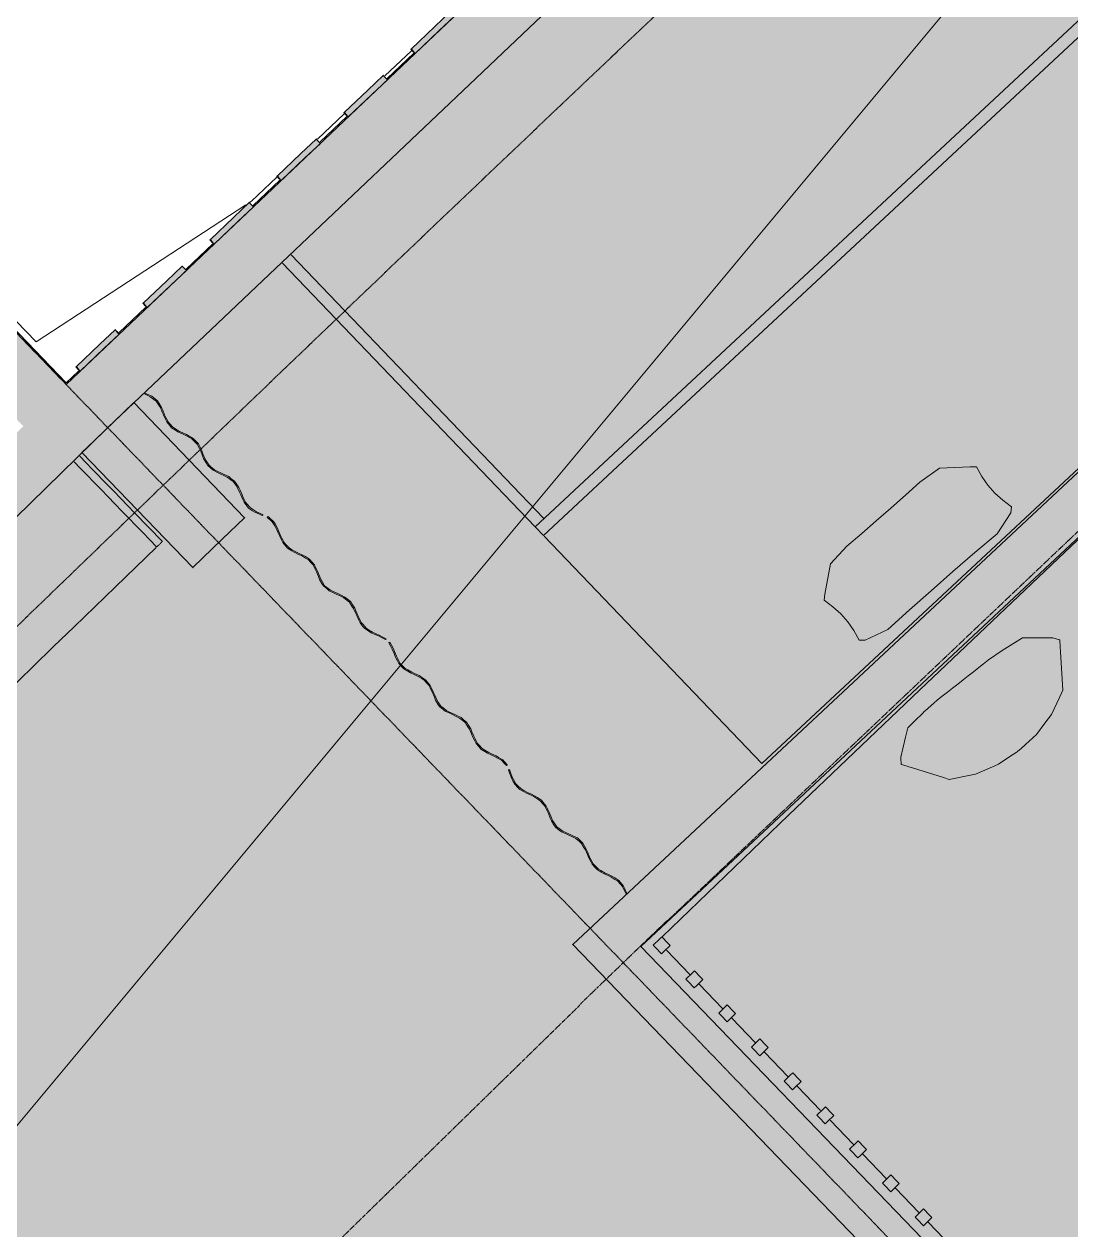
# Model space of a CAD drawing. Header units: millimetres. Extents: x -100577 to 287200, y -212120 to 238461.
# Drawn here: x 67339 to 69959, y 49172 to 52191 of the extents above; entities that cross this region are included whole.
import ezdxf

# ---------------------------------------------------------------- set-up
doc = ezdxf.new("R2010")
doc.units = ezdxf.units.MM
doc.linetypes.add('DASHDOT', pattern=[3.556, 2.54, -0.508, 0, -0.508])
doc.linetypes.add('PHANTOM', pattern=[6.35, 3.175, -0.635, 0.635, -0.635, 0.635, -0.635])
for name, color, linetype, lineweight in [('01_切断（構造・壁）', 7, 'Continuous', 35), ('02_切断（家具）', 8, 'Continuous', 18), ('06_部屋の色', 8, 'Continuous', 0), ('10_見えがかり', 7, 'Continuous', 13), ('11_見えがかり（家具）', 8, 'Continuous', 9), ('20_上部（屋根の外形・梁）', 8, 'PHANTOM', 9), ('40_通り芯', 1, 'DASHDOT', 9), ('50_寸法', 3, 'Continuous', 9)]:
    doc.layers.add(name, color=color, linetype=linetype, lineweight=lineweight)

msp = doc.modelspace()

# ---------------------------------------------------------------- hatches: boundary and pattern name
at = {"layer": '01_切断（構造・壁）'}
for points in [[(63553.2, 55271.1), (63681.7, 55172.7), (63686.4, 55169.1), (63712.7, 55144.4), (63844.8, 55020.4), (63913.4, 54955.9), (64368.6, 54483.3), (64945.6, 53884.2), (64974.5, 53854.1), (65033.2, 53793.2), (65403, 53409.2), (66765, 51994.9), (66833.8, 51923.5), (67049.1, 51699.9), (67258.3, 51482.7), (67259, 51481.9), (67259.4, 51481.5), (67308, 51431.1), (67308, 51431.1), (67308, 51431.1), (67313.1, 51425.8), (67373.9, 51362.7), (67437.6, 51296.5), (67437.6, 51296.5), (67444.8, 51289.1), (68301.2, 52101.8), (68855.9, 52628.2), (69055.2, 52817.4), (69542.1, 53279.4), (69624.5, 53357.6), (69691.5, 53419.4), (69707.9, 53434.5), (70717.6, 54365), (70960, 54588.4), (70962.5, 54590.7), (70965.9, 54593.9), (71564.8, 55145.8), (71834.2, 55394.1), (71874.1, 55350.7), (71935.9, 55283.8), (71548.5, 54926.8), (71067.9, 54483.9), (71061.9, 54478.3), (71061.9, 54478.3), (71061.9, 54478.3), (69809.7, 53324.4), (69793.5, 53309.4), (69726.9, 53248.1), (69690.8, 53213.8), (69645.1, 53170.4), (68959, 52519.3), (68602.8, 52181.3), (68404.6, 51993.2), (67548.8, 51181), (66968.7, 50614.1), (66704.9, 50356.3), (66553.8, 50208.7), (65401.1, 49082.2), (65286.2, 48966.6), (65213.2, 48893.2), (65162.6, 48842.3), (65119.3, 48798.7), (65111.9, 48806.1), (65048.4, 48869.2), (65013, 48904.4), (65107.1, 48999.2), (65206, 49098.7), (65295.4, 49188.7), (66534.5, 50399.5), (66600.2, 50463.7), (67337.5, 51184.2), (67205.2, 51321.6), (67057.4, 51475.1), (66956.7, 51579.6), (66896.3, 51521), (66884.3, 51509.3), (66848.1, 51474.1), (66773.7, 51551.2), (66743.9, 51582), (66775, 51612.2), (66829.7, 51665.4), (66834.3, 51669.9), (66852.6, 51687.7), (66618.8, 51930.5), (66618.4, 51930.9), (65093.8, 53514), (65092.1, 53515.8), (64368.4, 54267.2), (64261.4, 54378.4), (63970.1, 54680.8), (63808, 54849.1), (63674, 54974.9), (63607.9, 55037), (63589.2, 55054.6), (63420.8, 55183.5), (63353.9, 55234.8), (63175.7, 55344.8), (63101.7, 55390.4), (62915.5, 55481), (62886.7, 55495), (62835.2, 55520), (62642.6, 55590.7), (62595.6, 55608), (62557, 55622.2), (62359.9, 55672.8), (62269.9, 55695.9), (62127.5, 55717.5), (62070, 55726.3), (62047.5, 55729.7), (61976.9, 55740.4), (61773.1, 55750.7), (61762.6, 55751.3), (61719.9, 55753.4), (61702.2, 55754.3), (61677.1, 55755.6), (61584.3, 55755.6), (61545.1, 55755.6), (61519.7, 55755.6), (61505, 55755.6), (60671.2, 55755.7), (60650.6, 55755.7), (59535.7, 55755.9), (59459.2, 55755.9), (59287.5, 55755.9), (59145.4, 55755.9), (58471.8, 55756), (58471.8, 55756), (58471.8, 55756), (58471.9, 55906), (60076.4, 55905.8), (60652, 55905.7), (61325.1, 55905.6), (61506.3, 55905.6), (61508.7, 55905.6), (61547, 55905.6), (61639.3, 55905.6), (61680.9, 55905.6), (61681.9, 55905.5), (61681.9, 55905.5), (61820.8, 55898.5), (61824.5, 55898.3), (61940.2, 55892.5), (61992, 55889.9), (62134.1, 55868.3), (62198.1, 55858.5), (62299.9, 55843.1), (62434.2, 55808.6), (62439.1, 55807.3), (62450.9, 55804.3), (62601.6, 55765.6), (62684.5, 55735.1), (62736.5, 55716), (62890.1, 55659.6), (62893.9, 55658.2), (62893.9, 55658.2), (62893.9, 55658.2), (62901.6, 55654.5), (63023.2, 55595.4), (63130.8, 55543), (63174.1, 55522), (63296.4, 55446.5), (63439.1, 55358.5), (63486.3, 55322.3)], [(68367.1, 52185), (68405.5, 52221.5), (68409.6, 52217.3), (68415.9, 52210.7), (68377.4, 52174.1), (68318, 52117.7), (68313.9, 52122), (68307.6, 52128.6)], [(68199.4, 52025.9), (68237.9, 52062.4), (68241.9, 52058.1), (68248.2, 52051.5), (68209.7, 52015), (68150.3, 51958.6), (68146.2, 51962.9), (68140, 51969.5)], [(68031.7, 51866.8), (68070.2, 51903.3), (68074.3, 51899), (68080.5, 51892.4), (68042, 51855.9), (67982.6, 51799.5), (67978.5, 51803.7), (67972.3, 51810.4)], [(67864, 51707.6), (67902.5, 51744.2), (67906.6, 51739.9), (67912.9, 51733.3), (67874.4, 51696.8), (67814.9, 51640.3), (67810.9, 51644.6), (67804.6, 51651.2)], [(67696.4, 51548.5), (67734.9, 51585), (67738.9, 51580.8), (67745.2, 51574.2), (67706.7, 51537.6), (67647.3, 51481.2), (67643.2, 51485.5), (67636.9, 51492.1)], [(67528.7, 51389.4), (67567.2, 51425.9), (67571.2, 51421.6), (67577.5, 51415), (67539, 51378.5), (67479.6, 51322.1), (67475.5, 51326.4), (67469.3, 51333)], [(67484, 51118.6), (67514.5, 51147.9), (67613.6, 51243.4), (67891.1, 50955.3), (67835.2, 50901.4), (67761.5, 50830.4)]]:
    msp.add_hatch(color=7, dxfattribs=at).paths.add_polyline_path(points)
at = {"layer": '02_切断（家具）'}
for points in [[(67638.7, 51266), (67639.4, 51266.8), (67640.6, 51267.9), (67647.5, 51264.8), (67658.7, 51259.6), (67664.2, 51255.1), (67673.2, 51247.7), (67676.9, 51241.6), (67683.2, 51231.6), (67686.1, 51224.6), (67690.8, 51213.1), (67694.1, 51206.5), (67699.4, 51195.6), (67704.1, 51190.4), (67711.7, 51181.7), (67717.8, 51177.8), (67727.9, 51171.5), (67734.8, 51168.4), (67746, 51163.2), (67752.3, 51159.5), (67762.7, 51153.5), (67767.5, 51148.3), (67775.5, 51139.9), (67778.7, 51133.3), (67784.1, 51122.4), (67786.8, 51115.3), (67791.2, 51103.5), (67794.9, 51097.4), (67801.1, 51087.3), (67806.6, 51082.8), (67815.6, 51075.5), (67822.3, 51072.2), (67833.4, 51066.8), (67840.2, 51063.6), (67851.3, 51058.2), (67856.8, 51053.8), (67866, 51046.6), (67870, 51040.7), (67876.6, 51031), (67879.6, 51024.1), (67884.5, 51012.8), (67887.6, 51006.1), (67892.8, 50995.1), (67897.2, 50989.6), (67904.5, 50980.6), (67910.5, 50976.6), (67920.5, 50970.2), (67926.8, 50967.4), (67937.2, 50962.8), (67936.4, 50962.1), (67935.2, 50960.9), (67928.2, 50963.9), (67916.6, 50968.8), (67910.7, 50972.8), (67900.9, 50979.5), (67896.7, 50985.1), (67889.7, 50994.4), (67886.7, 51001.2), (67881.6, 51012.5), (67878.6, 51019.3), (67873.6, 51030.5), (67869.5, 51036.3), (67862.6, 51045.7), (67856.9, 51050), (67847.5, 51056.9), (67840.7, 51060.1), (67829.6, 51065.5), (67823, 51068.8), (67812.1, 51074.4), (67806.8, 51079), (67798, 51086.7), (67794.4, 51092.9), (67788.4, 51103.2), (67785.7, 51110.3), (67781.3, 51122.1), (67778, 51128.6), (67772.5, 51139.4), (67767.5, 51144.4), (67759.3, 51152.5), (67752.9, 51156.1), (67742.3, 51161.9), (67735.4, 51165), (67724.1, 51170.2), (67718.1, 51174.1), (67708.2, 51180.6), (67703.7, 51186.1), (67696.4, 51195.1), (67693.2, 51201.8), (67688, 51212.8), (67685.1, 51219.7), (67680.2, 51231), (67676.2, 51236.9), (67669.7, 51246.7), (67664.1, 51251.1), (67654.9, 51258.3), (67648.8, 51261.2)], [(67947.6, 50956.1), (67948.3, 50956.9), (67949.6, 50958), (67954.9, 50953.4), (67963.7, 50945.9), (67967.3, 50939.6), (67973.3, 50929.3), (67976.1, 50922.3), (67980.8, 50910.7), (67984.1, 50904.2), (67989.6, 50893.5), (67994.3, 50888.3), (68002.2, 50879.9), (68008.5, 50876.1), (68018.8, 50870), (68025.6, 50866.8), (68036.8, 50861.6), (68043, 50857.8), (68053.2, 50851.6), (68057.8, 50846.3), (68065.5, 50837.6), (68068.7, 50831), (68074, 50820.1), (68076.8, 50813), (68081.4, 50801.4), (68085.1, 50795.2), (68091.3, 50785.1), (68096.9, 50780.8), (68106.2, 50773.7), (68113, 50770.5), (68124.3, 50765.3), (68131, 50762), (68142, 50756.6), (68147.5, 50752.1), (68156.4, 50744.7), (68160.3, 50738.7), (68166.6, 50728.7), (68169.6, 50721.8), (68174.4, 50710.5), (68177.7, 50703.8), (68183, 50693), (68187.6, 50687.6), (68195.1, 50678.8), (68201.3, 50675), (68211.4, 50668.7), (68218.3, 50665.6), (68229.7, 50660.5), (68235.5, 50657.3), (68245.2, 50652.1), (68244.5, 50651.4), (68243.3, 50650.2), (68236.7, 50653.6), (68225.9, 50659.3), (68219, 50662.3), (68207.5, 50667.3), (68201.5, 50671.3), (68191.6, 50677.8), (68187.2, 50683.3), (68179.9, 50692.3), (68176.8, 50699), (68171.6, 50710.1), (68168.6, 50716.9), (68163.7, 50728.3), (68159.7, 50734.1), (68153.1, 50743.8), (68147.5, 50748.2), (68138.3, 50755.4), (68131.5, 50758.6), (68120.4, 50764), (68113.7, 50767.2), (68102.7, 50772.6), (68097.2, 50777.1), (68088.2, 50784.5), (68084.5, 50790.6), (68078.3, 50800.8), (68075.7, 50807.9), (68071.2, 50819.7), (68067.9, 50826.3), (68062.6, 50837.1), (68057.7, 50842.2), (68049.8, 50850.6), (68043.5, 50854.3), (68033.1, 50860.3), (68026.2, 50863.5), (68014.9, 50868.7), (68008.8, 50872.5), (67998.7, 50878.9), (67994.1, 50884.1), (67986.6, 50892.9), (67983.3, 50899.5), (67978, 50910.4), (67975.1, 50917.3), (67970.3, 50928.8), (67966.5, 50934.9), (67960.2, 50944.9), (67955.5, 50949.1)], [(69830.8, 50374.7), (69829.5, 50373.7), (69828.1, 50372.6), (69826.8, 50371.6), (69825.4, 50370.5), (69824.1, 50369.5), (69821.8, 50367.9), (69808.4, 50359.1), (69777.1, 50338.4), (69768.2, 50334.5), (69720, 50313.4), (69707.4, 50310.8), (69653.6, 50300.1), (69639.8, 50304.5), (69562.3, 50329.1), (69553.4, 50331.9), (69551.3, 50332.6), (69534.4, 50337.3), (69533.6, 50337.6), (69532.8, 50353.9), (69532.7, 50355.8), (69544.9, 50406.3), (69550.6, 50429.6), (69567, 50445.8), (69587.7, 50466.1), (69591.5, 50469.9), (69593.5, 50471.9), (69615.8, 50491.4), (69624.6, 50499.1), (69636.3, 50508.2), (69649.4, 50518.4), (69662.4, 50528.6), (69675.4, 50538.7), (69689, 50549.4), (69701.9, 50559.5), (69715, 50569.8), (69727.8, 50579.9), (69739.8, 50589.3), (69752.5, 50599.3), (69786.3, 50623.1), (69793.3, 50627.4), (69837.5, 50654.7), (69893.7, 50654.5), (69913.5, 50654.5), (69930.1, 50649.6), (69931, 50649.3), (69931.6, 50631.2), (69931.6, 50630.8), (69932.4, 50619.4), (69938.8, 50523.8), (69930, 50505), (69910.1, 50462.5), (69893.7, 50441.1), (69872.2, 50412.9), (69844.6, 50387.5), (69832.9, 50376.6)], [(68252.2, 50642.1), (68253, 50642.8), (68254.2, 50644), (68257.7, 50637.6), (68263.4, 50627.1), (68266.2, 50620), (68270.7, 50608.4), (68274.1, 50601.9), (68279.7, 50591.3), (68284.6, 50586.3), (68292.8, 50578), (68299.1, 50574.4), (68309.6, 50568.5), (68316.4, 50565.3), (68327.6, 50560.1), (68333.7, 50556.1), (68343.6, 50549.7), (68348.1, 50544.3), (68355.6, 50535.4), (68358.7, 50528.7), (68364, 50517.7), (68366.8, 50510.7), (68371.6, 50499.2), (68375.5, 50493.2), (68381.9, 50483.4), (68387.5, 50479), (68396.7, 50471.9), (68403.7, 50468.8), (68415.1, 50463.8), (68421.8, 50460.5), (68432.8, 50455.1), (68438.1, 50450.4), (68446.9, 50442.8), (68450.6, 50436.6), (68456.7, 50426.5), (68459.6, 50419.5), (68464.4, 50408.1), (68467.7, 50401.6), (68473.2, 50390.8), (68478, 50385.7), (68485.8, 50377.1), (68492, 50373.4), (68502.2, 50367.2), (68509.1, 50364.1), (68520.4, 50358.9), (68526.7, 50355.2), (68536.9, 50349), (68541.2, 50344.3), (68548.3, 50336.6), (68547.6, 50335.9), (68546.4, 50334.7), (68541.6, 50339.8), (68533.6, 50348.2), (68527.2, 50351.8), (68516.7, 50357.7), (68509.8, 50360.8), (68498.4, 50365.8), (68492.3, 50369.7), (68482.2, 50376.1), (68477.7, 50381.4), (68470.1, 50390.2), (68466.9, 50396.8), (68461.6, 50407.7), (68458.6, 50414.6), (68453.7, 50426), (68449.9, 50432), (68443.5, 50441.9), (68438.1, 50446.4), (68429.1, 50453.8), (68422.4, 50457.1), (68411.3, 50462.5), (68404.5, 50465.6), (68393.2, 50470.9), (68387.6, 50475.2), (68378.4, 50482.3), (68374.7, 50488.5), (68368.5, 50498.6), (68365.8, 50505.7), (68361.2, 50517.3), (68357.9, 50523.9), (68352.6, 50534.9), (68347.9, 50540.1), (68340.2, 50548.7), (68334.1, 50552.5), (68323.9, 50558.8), (68317, 50561.9), (68305.8, 50567.1), (68299.6, 50570.9), (68289.3, 50577.1), (68284.5, 50582.2), (68276.7, 50590.7), (68273.4, 50597.2), (68267.9, 50608), (68265.1, 50615), (68260.4, 50626.6), (68257.3, 50632.5)], [(68551.6, 50323), (68552.3, 50323.7), (68553.5, 50324.9), (68556.2, 50317.8), (68560.6, 50306), (68564.1, 50299.6), (68569.8, 50289), (68574.9, 50284.2), (68583.3, 50276.2), (68589.8, 50272.7), (68600.4, 50266.9), (68607.2, 50263.8), (68618.4, 50258.5), (68624.3, 50254.5), (68634.1, 50247.8), (68638.4, 50242.2), (68645.6, 50233.1), (68648.8, 50226.4), (68653.9, 50215.3), (68656.9, 50208.4), (68661.8, 50197.1), (68665.8, 50191.2), (68672.5, 50181.6), (68678.2, 50177.4), (68687.6, 50170.4), (68694.5, 50167.3), (68706, 50162.3), (68712.6, 50159), (68723.6, 50153.5), (68728.8, 50148.7), (68737.3, 50140.9), (68740.9, 50134.6), (68746.7, 50124.2), (68749.6, 50117.2), (68754.3, 50105.7), (68757.7, 50099.3), (68763.4, 50088.7), (68768.3, 50083.7), (68776.4, 50075.4), (68782.7, 50071.7), (68793.1, 50065.7), (68799.9, 50062.5), (68811.2, 50057.3), (68817.3, 50053.4), (68827.3, 50047.1), (68831.8, 50041.7), (68839.3, 50032.8), (68842.1, 50026.6), (68846.6, 50016.5), (68845.9, 50015.7), (68844.7, 50014.6), (68841.5, 50021.3), (68836.4, 50032.4), (68831.7, 50037.6), (68824, 50046.2), (68817.7, 50049.9), (68807.4, 50056.1), (68800.6, 50059.2), (68789.3, 50064.4), (68783.1, 50068.1), (68772.8, 50074.3), (68768.1, 50079.5), (68760.3, 50088.1), (68757, 50094.6), (68751.5, 50105.4), (68748.6, 50112.3), (68743.8, 50123.7), (68740.1, 50129.9), (68733.9, 50140), (68728.6, 50144.6), (68719.9, 50152.2), (68713.2, 50155.5), (68702.1, 50160.9), (68695.2, 50164), (68683.8, 50169.1), (68678.2, 50173.4), (68669, 50180.6), (68665.1, 50186.6), (68658.7, 50196.5), (68655.9, 50203.5), (68651.1, 50215), (68647.9, 50221.6), (68642.7, 50232.6), (68638.2, 50238), (68630.7, 50246.8), (68624.6, 50250.8), (68614.7, 50257.2), (68607.9, 50260.4), (68596.6, 50265.6), (68590.3, 50269.3), (68579.8, 50275.2), (68574.9, 50280.2), (68566.8, 50288.5), (68563.4, 50295), (68557.8, 50305.6), (68555.5, 50312.2)], [(68913.5, 49885.1), (68928.9, 49899.9), (68935, 49905.8), (68949.9, 49890.3), (68955.8, 49884.2), (68940.4, 49869.4), (68934.3, 49863.5), (68919.4, 49879)], [(68995.4, 49800), (69010.8, 49814.8), (69016.8, 49820.6), (69031.8, 49805.1), (69037.6, 49799), (69022.3, 49784.2), (69016.2, 49778.4), (69001.3, 49793.9)], [(69077.3, 49714.9), (69092.7, 49729.7), (69098.7, 49735.5), (69113.6, 49720), (69119.5, 49713.9), (69104.2, 49699.1), (69098.1, 49693.3), (69083.2, 49708.8)], [(69159.2, 49629.8), (69174.6, 49644.5), (69180.6, 49650.4), (69195.5, 49634.9), (69201.4, 49628.8), (69186.1, 49614), (69180, 49608.2), (69165.1, 49623.7)], [(69241.1, 49544.7), (69256.5, 49559.4), (69262.5, 49565.2), (69277.4, 49549.7), (69283.3, 49543.6), (69268, 49528.9), (69261.9, 49523), (69247, 49538.5)], [(69323, 49459.5), (69338.4, 49474.3), (69344.4, 49480.1), (69359.3, 49464.6), (69365.2, 49458.5), (69349.9, 49443.7), (69343.8, 49437.9), (69328.9, 49453.4)], [(69404.9, 49374.4), (69420.3, 49389.2), (69426.3, 49395), (69441.2, 49379.5), (69447.1, 49373.4), (69431.8, 49358.6), (69425.7, 49352.8), (69410.8, 49368.3)], [(69486.8, 49289.3), (69502.1, 49304), (69508.2, 49309.8), (69523.1, 49294.3), (69529, 49288.2), (69513.7, 49273.5), (69507.6, 49267.7), (69492.7, 49283.2)], [(69568.7, 49204.2), (69584, 49218.9), (69590.1, 49224.7), (69605, 49209.2), (69610.9, 49203.1), (69595.6, 49188.4), (69589.5, 49182.6), (69574.6, 49198.1)]]:
    msp.add_hatch(color=8, dxfattribs=at).paths.add_polyline_path(points)
at = {"layer": '06_部屋の色', "true_color": 0xe9dfcf}
h = msp.add_hatch(color=8, dxfattribs=at)
h.paths.add_polyline_path([(49022.5, 30769.9), (49370.2, 31207.1), (49497.6, 31367.5), (49974.9, 31963.3), (50454.5, 32557.4), (50936.2, 33149.6), (51255.7, 33539.4), (51420.1, 33740.1), (51906.3, 34328.8), (52394.6, 34915.7), (52885.1, 35500.7), (53180.1, 35850), (53180.1, 35850), (53243, 35924.5), (53244.9, 35922.9), (54741, 37666.6), (55040, 38015), (55041.6, 38016.8), (55137.2, 38128.3), (55137.6, 38128.8), (55137.6, 38128.8), (55152.4, 38145.5), (55187.6, 38185.3), (55219.4, 38221.3), (55237.2, 38241.4), (56711.9, 39910.2), (57026.8, 40266.5), (57028.4, 40268.4), (57125.5, 40378.2), (57125.7, 40378.4), (57125.7, 40378.4), (57125.7, 40378.4), (57125.7, 40378.4), (57136.1, 40389.9), (57183.5, 40441.9), (57227, 40489.7), (58726.3, 42137.1), (59046.4, 42488.8), (59048.1, 42490.6), (59146.9, 42599.2), (59147.6, 42599.9), (59162.6, 42615.9), (59249.8, 42709), (59688.5, 43177), (59796.8, 43292.6), (59819.8, 43317.1), (61200.4, 44790.2), (61200.5, 44790.3), (61200.5, 44790.3), (61200.5, 44790.3), (63117.3, 46776.3), (63281.8, 46946.8), (63285.7, 46950.8), (63674.5, 47342), (63710, 47377.8), (63706.1, 47381.6), (64213.4, 47894.8), (64752.1, 48435.7), (65116.6, 48798.7), (65119.4, 48795.9), (65376.4, 49054.5), (65402.5, 49080.8), (65402.6, 49080.9), (67432.9, 51065), (67546.4, 51175.8), (67550.1, 51179.5), (67550.1, 51179.5), (67550.1, 51179.5), (67669, 51292.3), (67872.8, 51485.7), (67985.8, 51592.9), (67984.2, 51594.6), (68202, 51801.3), (68203.6, 51799.6), (68713.3, 52283.3), (68711.7, 52285), (69617, 53144.2), (69618.6, 53142.5), (69662.9, 53184.6), (69989.4, 52835.9), (70054.6, 52897.7), (70054.6, 52897.7), (70054.6, 52897.7), (70054.6, 52897.7), (70120.6, 52958.6), (69794.6, 53307.7), (69839.4, 53349), (69837.8, 53350.7), (71492.2, 54875.3), (71493.8, 54873.6), (71870.2, 55220.6), (71868.6, 55222.3), (71935.2, 55283), (73145.3, 53950.5), (72586, 53440.7), (72028.7, 52928.8), (71473.2, 52414.9), (70957.1, 51933.8), (70368, 51380.9), (69818.3, 50860.8), (69270.6, 50338.6), (68797.2, 49884), (68180.9, 49288.2), (67639, 48760), (67099.1, 48229.8), (66669, 47804.2), (66025.2, 47163.3), (65491.2, 46627), (64959.2, 46088.8), (64570, 45692.1), (64570, 45692.1), (64429.3, 45548.6), (63901.3, 45006.5), (63375.4, 44462.4), (62851.5, 43916.3), (62503.5, 43550.9), (62503.5, 43550.9), (62329.6, 43368.3), (61809.8, 42818.3), (61292, 42266.4), (60776.3, 41712.6), (60472, 41383.5), (60262.6, 41156.9), (59751, 40599.3), (59241.5, 40039.7), (58734.1, 39478.3), (58467.6, 39181.3), (58228.8, 38915), (57725.5, 38349.8), (57224.4, 37782.8), (56725.4, 37213.9), (56497.1, 36951.6), (56228.5, 36643.1), (55733.7, 36070.5), (55241.1, 35496.1), (54750.6, 34919.8), (54554.7, 34687.9), (54262.3, 34341.7), (53776.1, 33761.8), (53292, 33180.1), (52810.2, 32596.6), (52650.3, 32401.5), (52330.5, 32011.3), (51853, 31424.2), (51377.7, 30835.3), (50904.6, 30244.7), (50781.3, 30089.7), (50433.6, 29652.3), (50285.5, 29464.6), (49817.7, 29834.3), (49775.2, 29861.2), (49727, 29880.8), (49674, 29894.4), (49617.3, 29903), (49557.8, 29908.1), (49496.3, 29910.8), (49371.8, 29914), (49310.7, 29917.1), (49247.2, 29917.1), (49178.4, 29910.5), (49106.4, 29899.7), (48960, 29875.1), (48889.4, 29866.1), (48823, 29862.5), (48762.7, 29866.6), (48710.4, 29881), (48663.1, 29901.7), (48616.4, 29923.2), (48570.8, 29946.1), (48526.5, 29970.7), (48484.1, 29997.5), (48443.4, 30026.5), (47554.4, 28893.5), (48079, 29569.3), (48549.7, 30170.5)])
h.paths.add_polyline_path([(53445.9, 35759.4), (53339.9, 35849), (53334.8, 35843), (53273.8, 35770.8), (53391.4, 35671.4), (53397.3, 35678.4), (53457.5, 35749.6)], flags=0)
at = {"layer": '06_部屋の色', "true_color": 0x6fa96e}
h = msp.add_hatch(color=8, dxfattribs=at)
h.paths.add_polyline_path([(70957.1, 51933.9), (71070.8, 52040.2), (71300, 52253.9), (71529.5, 52467.2), (71759.4, 52680.2), (71989.5, 52892.8), (72220, 53105), (72450.9, 53316.9), (72682, 53528.5), (72913.5, 53739.7), (73145.3, 53950.5), (80137, 46251.4), (79917, 46051.3), (79697.4, 45851), (79478.1, 45650.2), (79259, 45449.2), (79040.3, 45247.8), (78821.9, 45046), (78603.8, 44843.9), (78386, 44641.5), (78168.6, 44438.8), (78060.7, 44337.9), (78060.7, 44337.9), (78060.7, 44337.9), (78060.7, 44337.9), (77951.4, 44235.7), (77734.6, 44032.3), (77518, 43828.5), (77301.8, 43624.4), (77085.9, 43420), (76870.3, 43215.3), (76655.1, 43010.2), (76440.1, 42804.8), (76225.5, 42599), (76011.1, 42393), (68797.1, 49884.2), (69023, 50101.3), (69249.2, 50318.2), (69475.7, 50534.6), (69702.6, 50750.8), (69929.8, 50966.6), (70157.4, 51182), (70385.2, 51397.1), (70613.4, 51611.8), (70842, 51826.2), (70953.5, 51930.5)])
h.paths.add_polyline_path([(73784.9, 47593), (73792.2, 47488.4), (73808.6, 47384.9), (73834, 47283.1), (73868.1, 47184), (73910.8, 47088.3), (73961.6, 46996.6), (74020.2, 46909.7), (74086.2, 46828.2), (74159, 46752.8), (74238.1, 46684), (74322.9, 46622.4), (74412.8, 46568.4), (74507, 46522.4), (74604.9, 46484.9), (74705.6, 46456), (74808.5, 46436), (74912.8, 46425), (75017.6, 46423.2), (75122.2, 46430.5), (75225.7, 46446.9), (75327.4, 46472.3), (75426.6, 46506.4), (75522.3, 46549), (75614, 46599.9), (75700.9, 46658.5), (75782.4, 46724.4), (75803.3, 46744.6), (75806.8, 46748), (75806.8, 46748), (75857.8, 46797.3), (75926.6, 46876.4), (75988.2, 46961.2), (76042.2, 47051.1), (76088.1, 47145.3), (76125.7, 47243.1), (76154.6, 47343.9), (76174.6, 47446.8), (76185.6, 47551.1), (76187.4, 47655.9), (76180.1, 47760.5), (76163.7, 47864), (76138.3, 47965.7), (76104.2, 48064.8), (76061.6, 48160.6), (76010.7, 48252.3), (75952.1, 48339.2), (75886.1, 48420.7), (75813.3, 48496.1), (75734.2, 48564.8), (75649.4, 48626.5), (75559.5, 48680.4), (75465.3, 48726.4), (75367.4, 48764), (75266.7, 48792.9), (75163.8, 48812.9), (75059.5, 48823.8), (74954.7, 48825.7), (74850.1, 48818.3), (74746.6, 48801.9), (74644.9, 48776.6), (74545.8, 48742.5), (74450, 48699.8), (74358.3, 48649), (74271.4, 48590.4), (74189.9, 48524.4), (74166.6, 48501.9), (74114.5, 48451.6), (74045.7, 48372.5), (73984.1, 48287.7), (73930.1, 48197.8), (73884.2, 48103.6), (73846.6, 48005.7), (73817.7, 47904.9), (73797.7, 47802), (73786.8, 47697.8)], flags=0)
at = {"layer": '06_部屋の色', "true_color": 0xe9dfcf}
for points in [[(69662, 53185.6), (69989.4, 52835.9), (70054.6, 52897.7), (70355.1, 52576.4), (68837.2, 51135.9), (68202.7, 51800.6)], [(68641.1, 50908.4), (70375.6, 52554.5), (74166.1, 48501.4), (74114.5, 48451.6), (74045.7, 48372.5), (73984.1, 48287.7), (73930.1, 48197.8), (73884.2, 48103.6), (73846.6, 48005.7), (73817.7, 47904.9), (73797.7, 47802), (73786.8, 47697.8), (73784.9, 47593), (73792.2, 47488.4), (73808.6, 47384.9), (73834, 47283.1), (73868.1, 47184), (73910.8, 47088.3), (73961.6, 46996.6), (74020.2, 46909.7), (74086.2, 46828.2), (74159, 46752.8), (74238.1, 46684), (74322.9, 46622.4), (74412.8, 46568.4), (74507, 46522.4), (74604.9, 46484.9), (74705.6, 46456), (74808.5, 46436), (74912.8, 46425), (75017.6, 46423.2), (75122.2, 46430.5), (75225.7, 46446.9), (75327.4, 46472.3), (75426.6, 46506.4), (75522.3, 46549), (75614, 46599.9), (75700.9, 46658.5), (75782.4, 46724.4), (75806.3, 46747.5), (79060.5, 43267.7), (78044, 42303), (78068.1, 42277.6), (77051.7, 41313.1), (77027.4, 41338.3), (67549.2, 51180.5), (67984.8, 51593.9)], [(67984.8, 51593.9), (68202.7, 51800.6), (68837.2, 51135.9), (68620.4, 50930.1)], [(75022.7, 39379.3), (65401.5, 49081.7), (67549.2, 51180.5), (77027.4, 41338.3), (76025.1, 40358.8), (76049.5, 40333.7), (75047.4, 39354.4)], [(68009.5, 49121.6), (68121.8, 49230.8), (68234.1, 49339.9), (68306.9, 49410.5), (68444.3, 49543.5), (68459.1, 49557.8), (68467.2, 49565.7), (68797.1, 49884.2), (71155.8, 47434.9), (71503.1, 44985.9), (74997.7, 41409.8), (74944.7, 41358), (74848.9, 41264.2), (74569, 40989.6), (74520.3, 40941.7), (74421.2, 40844.2), (74404.4, 40827.5), (74308.6, 40733.1), (74282.4, 40707.2), (73991.7, 40419.6), (70470.5, 43970.6), (70105.3, 46416.3), (67729, 48848), (67730.5, 48849.4), (67932.6, 49046.7)]]:
    msp.add_hatch(color=8, dxfattribs=at).paths.add_polyline_path(points)

# ---------------------------------------------------------------- linework, layer by layer
at = {"layer": '01_切断（構造・壁）'}
for points in [[(65403, 53409.2), (66765, 51994.9), (66833.8, 51923.5), (67049.1, 51699.9), (67258.3, 51482.7), (67259, 51481.9), (67259.4, 51481.5), (67308, 51431.1), (67308, 51431.1), (67308, 51431.1), (67313.1, 51425.8), (67373.9, 51362.7), (67437.6, 51296.5), (67437.6, 51296.5), (67444.8, 51289.1), (68301.2, 52101.8), (68855.9, 52628.2)], [(71571.9, 52396.9), (70994.7, 51857.1), (68882.4, 49881.7), (69608.6, 49127.1), (70098.7, 48618), (70227.1, 48484.6), (70227.1, 48484.6), (70227.1, 48484.6), (70217.2, 48475), (70183.2, 48442.4), (70142.1, 48402.8), (70142.1, 48402.8), (70142.1, 48402.8), (69404.1, 49168.8), (68712.2, 49886.8), (68712.2, 49886.8), (68712.2, 49886.8), (72452.7, 53385)], [(68959, 52519.3), (68602.8, 52181.3), (68404.6, 51993.2), (67548.8, 51181), (66968.7, 50614.1), (66704.9, 50356.3), (66553.8, 50208.7), (65401.1, 49082.2)], [(68367.1, 52185), (68405.5, 52221.5), (68409.6, 52217.3), (68415.9, 52210.7), (68377.4, 52174.1), (68318, 52117.7), (68313.9, 52122), (68307.6, 52128.6), (68367.1, 52185)], [(68199.4, 52025.9), (68237.9, 52062.4), (68241.9, 52058.1), (68248.2, 52051.5), (68209.7, 52015), (68150.3, 51958.6), (68146.2, 51962.9), (68140, 51969.5), (68199.4, 52025.9)], [(68031.7, 51866.8), (68070.2, 51903.3), (68074.3, 51899), (68080.5, 51892.4), (68042, 51855.9), (67982.6, 51799.5), (67978.5, 51803.7), (67972.3, 51810.4), (68031.7, 51866.8)], [(67864, 51707.6), (67902.5, 51744.2), (67906.6, 51739.9), (67912.9, 51733.3), (67874.4, 51696.8), (67814.9, 51640.3), (67810.9, 51644.6), (67804.6, 51651.2), (67864, 51707.6)], [(67696.4, 51548.5), (67734.9, 51585), (67738.9, 51580.8), (67745.2, 51574.2), (67706.7, 51537.6), (67647.3, 51481.2), (67643.2, 51485.5), (67636.9, 51492.1), (67696.4, 51548.5)], [(67528.7, 51389.4), (67567.2, 51425.9), (67571.2, 51421.6), (67577.5, 51415), (67539, 51378.5), (67479.6, 51322.1), (67475.5, 51326.4), (67469.3, 51333), (67528.7, 51389.4)], [(67484, 51118.6), (67514.5, 51147.9), (67613.6, 51243.4), (67891.1, 50955.3), (67835.2, 50901.4), (67761.5, 50830.4), (67484, 51118.6)]]:
    msp.add_lwpolyline(points, dxfattribs=at)
at = {"layer": '02_切断（家具）'}
for points in [[(67638.7, 51266), (67639.4, 51266.8), (67640.6, 51267.9), (67647.5, 51264.8), (67658.7, 51259.6), (67664.2, 51255.1), (67673.2, 51247.7), (67676.9, 51241.6), (67683.2, 51231.6), (67686.1, 51224.6), (67690.8, 51213.1), (67694.1, 51206.5), (67699.4, 51195.6), (67704.1, 51190.4), (67711.7, 51181.7), (67717.8, 51177.8), (67727.9, 51171.5), (67734.8, 51168.4), (67746, 51163.2), (67752.3, 51159.5), (67762.7, 51153.5), (67767.5, 51148.3), (67775.5, 51139.9), (67778.7, 51133.3), (67784.1, 51122.4), (67786.8, 51115.3), (67791.2, 51103.5), (67794.9, 51097.4), (67801.1, 51087.3), (67806.6, 51082.8), (67815.6, 51075.5), (67822.3, 51072.2), (67833.4, 51066.8), (67840.2, 51063.6), (67851.3, 51058.2), (67856.8, 51053.8), (67866, 51046.6), (67870, 51040.7), (67876.6, 51031), (67879.6, 51024.1), (67884.5, 51012.8), (67887.6, 51006.1), (67892.8, 50995.1), (67897.2, 50989.6), (67904.5, 50980.6), (67910.5, 50976.6), (67920.5, 50970.2), (67926.8, 50967.4), (67937.2, 50962.8), (67936.4, 50962.1), (67935.2, 50960.9), (67928.2, 50963.9), (67916.6, 50968.8), (67910.7, 50972.8), (67900.9, 50979.5), (67896.7, 50985.1), (67889.7, 50994.4), (67886.7, 51001.2), (67881.6, 51012.5), (67878.6, 51019.3), (67873.6, 51030.5), (67869.5, 51036.3), (67862.6, 51045.7), (67856.9, 51050), (67847.5, 51056.9), (67840.7, 51060.1), (67829.6, 51065.5), (67823, 51068.8), (67812.1, 51074.4), (67806.8, 51079), (67798, 51086.7), (67794.4, 51092.9), (67788.4, 51103.2), (67785.7, 51110.3), (67781.3, 51122.1), (67778, 51128.6), (67772.5, 51139.4), (67767.5, 51144.4), (67759.3, 51152.5), (67752.9, 51156.1), (67742.3, 51161.9), (67735.4, 51165), (67724.1, 51170.2), (67718.1, 51174.1), (67708.2, 51180.6), (67703.7, 51186.1), (67696.4, 51195.1), (67693.2, 51201.8), (67688, 51212.8), (67685.1, 51219.7), (67680.2, 51231), (67676.2, 51236.9), (67669.7, 51246.7), (67664.1, 51251.1), (67654.9, 51258.3), (67648.8, 51261.2), (67638.7, 51266)], [(67947.6, 50956.1), (67948.3, 50956.9), (67949.6, 50958), (67954.9, 50953.4), (67963.7, 50945.9), (67967.3, 50939.6), (67973.3, 50929.3), (67976.1, 50922.3), (67980.8, 50910.7), (67984.1, 50904.2), (67989.6, 50893.5), (67994.3, 50888.3), (68002.2, 50879.9), (68008.5, 50876.1), (68018.8, 50870), (68025.6, 50866.8), (68036.8, 50861.6), (68043, 50857.8), (68053.2, 50851.6), (68057.8, 50846.3), (68065.5, 50837.6), (68068.7, 50831), (68074, 50820.1), (68076.8, 50813), (68081.4, 50801.4), (68085.1, 50795.2), (68091.3, 50785.1), (68096.9, 50780.8), (68106.2, 50773.7), (68113, 50770.5), (68124.3, 50765.3), (68131, 50762), (68142, 50756.6), (68147.5, 50752.1), (68156.4, 50744.7), (68160.3, 50738.7), (68166.6, 50728.7), (68169.6, 50721.8), (68174.4, 50710.5), (68177.7, 50703.8), (68183, 50693), (68187.6, 50687.6), (68195.1, 50678.8), (68201.3, 50675), (68211.4, 50668.7), (68218.3, 50665.6), (68229.7, 50660.5), (68235.5, 50657.3), (68245.2, 50652.1), (68244.5, 50651.4), (68243.3, 50650.2), (68236.7, 50653.6), (68225.9, 50659.3), (68219, 50662.3), (68207.5, 50667.3), (68201.5, 50671.3), (68191.6, 50677.8), (68187.2, 50683.3), (68179.9, 50692.3), (68176.8, 50699), (68171.6, 50710.1), (68168.6, 50716.9), (68163.7, 50728.3), (68159.7, 50734.1), (68153.1, 50743.8), (68147.5, 50748.2), (68138.3, 50755.4), (68131.5, 50758.6), (68120.4, 50764), (68113.7, 50767.2), (68102.7, 50772.6), (68097.2, 50777.1), (68088.2, 50784.5), (68084.5, 50790.6), (68078.3, 50800.8), (68075.7, 50807.9), (68071.2, 50819.7), (68067.9, 50826.3), (68062.6, 50837.1), (68057.7, 50842.2), (68049.8, 50850.6), (68043.5, 50854.3), (68033.1, 50860.3), (68026.2, 50863.5), (68014.9, 50868.7), (68008.8, 50872.5), (67998.7, 50878.9), (67994.1, 50884.1), (67986.6, 50892.9), (67983.3, 50899.5), (67978, 50910.4), (67975.1, 50917.3), (67970.3, 50928.8), (67966.5, 50934.9), (67960.2, 50944.9), (67955.5, 50949.1), (67947.6, 50956.1)], [(69830.8, 50374.7), (69829.5, 50373.7), (69828.1, 50372.6), (69826.8, 50371.6), (69825.4, 50370.5), (69824.1, 50369.5), (69821.8, 50367.9), (69808.4, 50359.1), (69777.1, 50338.4), (69768.2, 50334.5), (69720, 50313.4), (69707.4, 50310.8), (69653.6, 50300.1), (69639.8, 50304.5), (69562.3, 50329.1), (69553.4, 50331.9), (69551.3, 50332.6), (69534.4, 50337.3), (69533.6, 50337.6), (69532.8, 50353.9), (69532.7, 50355.8), (69544.9, 50406.3), (69550.6, 50429.6), (69567, 50445.8), (69587.7, 50466.1), (69591.5, 50469.9), (69593.5, 50471.9), (69615.8, 50491.4), (69624.6, 50499.1), (69636.3, 50508.2), (69649.4, 50518.4), (69662.4, 50528.6), (69675.4, 50538.7), (69689, 50549.4), (69701.9, 50559.5), (69715, 50569.8), (69727.8, 50579.9), (69739.8, 50589.3), (69752.5, 50599.3), (69786.3, 50623.1), (69793.3, 50627.4), (69837.5, 50654.7), (69893.7, 50654.5), (69913.5, 50654.5), (69930.1, 50649.6), (69931, 50649.3), (69931.6, 50631.2), (69931.6, 50630.8), (69932.4, 50619.4), (69938.8, 50523.8), (69930, 50505), (69910.1, 50462.5), (69893.7, 50441.1), (69872.2, 50412.9), (69844.6, 50387.5), (69832.9, 50376.6), (69830.8, 50374.7)], [(68252.2, 50642.1), (68253, 50642.8), (68254.2, 50644), (68257.7, 50637.6), (68263.4, 50627.1), (68266.2, 50620), (68270.7, 50608.4), (68274.1, 50601.9), (68279.7, 50591.3), (68284.6, 50586.3), (68292.8, 50578), (68299.1, 50574.4), (68309.6, 50568.5), (68316.4, 50565.3), (68327.6, 50560.1), (68333.7, 50556.1), (68343.6, 50549.7), (68348.1, 50544.3), (68355.6, 50535.4), (68358.7, 50528.7), (68364, 50517.7), (68366.8, 50510.7), (68371.6, 50499.2), (68375.5, 50493.2), (68381.9, 50483.4), (68387.5, 50479), (68396.7, 50471.9), (68403.7, 50468.8), (68415.1, 50463.8), (68421.8, 50460.5), (68432.8, 50455.1), (68438.1, 50450.4), (68446.9, 50442.8), (68450.6, 50436.6), (68456.7, 50426.5), (68459.6, 50419.5), (68464.4, 50408.1), (68467.7, 50401.6), (68473.2, 50390.8), (68478, 50385.7), (68485.8, 50377.1), (68492, 50373.4), (68502.2, 50367.2), (68509.1, 50364.1), (68520.4, 50358.9), (68526.7, 50355.2), (68536.9, 50349), (68541.2, 50344.3), (68548.3, 50336.6), (68547.6, 50335.9), (68546.4, 50334.7), (68541.6, 50339.8), (68533.6, 50348.2), (68527.2, 50351.8), (68516.7, 50357.7), (68509.8, 50360.8), (68498.4, 50365.8), (68492.3, 50369.7), (68482.2, 50376.1), (68477.7, 50381.4), (68470.1, 50390.2), (68466.9, 50396.8), (68461.6, 50407.7), (68458.6, 50414.6), (68453.7, 50426), (68449.9, 50432), (68443.5, 50441.9), (68438.1, 50446.4), (68429.1, 50453.8), (68422.4, 50457.1), (68411.3, 50462.5), (68404.5, 50465.6), (68393.2, 50470.9), (68387.6, 50475.2), (68378.4, 50482.3), (68374.7, 50488.5), (68368.5, 50498.6), (68365.8, 50505.7), (68361.2, 50517.3), (68357.9, 50523.9), (68352.6, 50534.9), (68347.9, 50540.1), (68340.2, 50548.7), (68334.1, 50552.5), (68323.9, 50558.8), (68317, 50561.9), (68305.8, 50567.1), (68299.6, 50570.9), (68289.3, 50577.1), (68284.5, 50582.2), (68276.7, 50590.7), (68273.4, 50597.2), (68267.9, 50608), (68265.1, 50615), (68260.4, 50626.6), (68257.3, 50632.5), (68252.2, 50642.1)], [(68551.6, 50323), (68552.3, 50323.7), (68553.5, 50324.9), (68556.2, 50317.8), (68560.6, 50306), (68564.1, 50299.6), (68569.8, 50289), (68574.9, 50284.2), (68583.3, 50276.2), (68589.8, 50272.7), (68600.4, 50266.9), (68607.2, 50263.8), (68618.4, 50258.5), (68624.3, 50254.5), (68634.1, 50247.8), (68638.4, 50242.2), (68645.6, 50233.1), (68648.8, 50226.4), (68653.9, 50215.3), (68656.9, 50208.4), (68661.8, 50197.1), (68665.8, 50191.2), (68672.5, 50181.6), (68678.2, 50177.4), (68687.6, 50170.4), (68694.5, 50167.3), (68706, 50162.3), (68712.6, 50159), (68723.6, 50153.5), (68728.8, 50148.7), (68737.3, 50140.9), (68740.9, 50134.6), (68746.7, 50124.2), (68749.6, 50117.2), (68754.3, 50105.7), (68757.7, 50099.3), (68763.4, 50088.7), (68768.3, 50083.7), (68776.4, 50075.4), (68782.7, 50071.7), (68793.1, 50065.7), (68799.9, 50062.5), (68811.2, 50057.3), (68817.3, 50053.4), (68827.3, 50047.1), (68831.8, 50041.7), (68839.3, 50032.8), (68842.1, 50026.6), (68846.6, 50016.5), (68845.9, 50015.7), (68844.7, 50014.6), (68841.5, 50021.3), (68836.4, 50032.4), (68831.7, 50037.6), (68824, 50046.2), (68817.7, 50049.9), (68807.4, 50056.1), (68800.6, 50059.2), (68789.3, 50064.4), (68783.1, 50068.1), (68772.8, 50074.3), (68768.1, 50079.5), (68760.3, 50088.1), (68757, 50094.6), (68751.5, 50105.4), (68748.6, 50112.3), (68743.8, 50123.7), (68740.1, 50129.9), (68733.9, 50140), (68728.6, 50144.6), (68719.9, 50152.2), (68713.2, 50155.5), (68702.1, 50160.9), (68695.2, 50164), (68683.8, 50169.1), (68678.2, 50173.4), (68669, 50180.6), (68665.1, 50186.6), (68658.7, 50196.5), (68655.9, 50203.5), (68651.1, 50215), (68647.9, 50221.6), (68642.7, 50232.6), (68638.2, 50238), (68630.7, 50246.8), (68624.6, 50250.8), (68614.7, 50257.2), (68607.9, 50260.4), (68596.6, 50265.6), (68590.3, 50269.3), (68579.8, 50275.2), (68574.9, 50280.2), (68566.8, 50288.5), (68563.4, 50295), (68557.8, 50305.6), (68555.5, 50312.2), (68551.6, 50323)], [(68913.5, 49885.1), (68928.9, 49899.9), (68935, 49905.8), (68949.9, 49890.3), (68955.8, 49884.2), (68940.4, 49869.4), (68934.3, 49863.5), (68919.4, 49879), (68913.5, 49885.1)], [(68995.4, 49800), (69010.8, 49814.8), (69016.8, 49820.6), (69031.8, 49805.1), (69037.6, 49799), (69022.3, 49784.2), (69016.2, 49778.4), (69001.3, 49793.9), (68995.4, 49800)], [(69077.3, 49714.9), (69092.7, 49729.7), (69098.7, 49735.5), (69113.6, 49720), (69119.5, 49713.9), (69104.2, 49699.1), (69098.1, 49693.3), (69083.2, 49708.8), (69077.3, 49714.9)], [(69159.2, 49629.8), (69174.6, 49644.5), (69180.6, 49650.4), (69195.5, 49634.9), (69201.4, 49628.8), (69186.1, 49614), (69180, 49608.2), (69165.1, 49623.7), (69159.2, 49629.8)], [(69241.1, 49544.7), (69256.5, 49559.4), (69262.5, 49565.2), (69277.4, 49549.7), (69283.3, 49543.6), (69268, 49528.9), (69261.9, 49523), (69247, 49538.5), (69241.1, 49544.7)], [(69323, 49459.5), (69338.4, 49474.3), (69344.4, 49480.1), (69359.3, 49464.6), (69365.2, 49458.5), (69349.9, 49443.7), (69343.8, 49437.9), (69328.9, 49453.4), (69323, 49459.5)], [(69404.9, 49374.4), (69420.3, 49389.2), (69426.3, 49395), (69441.2, 49379.5), (69447.1, 49373.4), (69431.8, 49358.6), (69425.7, 49352.8), (69410.8, 49368.3), (69404.9, 49374.4)], [(69486.8, 49289.3), (69502.1, 49304), (69508.2, 49309.8), (69523.1, 49294.3), (69529, 49288.2), (69513.7, 49273.5), (69507.6, 49267.7), (69492.7, 49283.2), (69486.8, 49289.3)], [(69568.7, 49204.2), (69584, 49218.9), (69590.1, 49224.7), (69605, 49209.2), (69610.9, 49203.1), (69595.6, 49188.4), (69589.5, 49182.6), (69574.6, 49198.1), (69568.7, 49204.2)]]:
    msp.add_lwpolyline(points, dxfattribs=at)
at = {"layer": '10_見えがかり'}
for points in [[(68308.8, 52124.4), (68241.6, 52061.4)], [(68314.4, 52118.5), (68247.6, 52055.1)], [(67894.1, 51738.9), (67369.2, 51395.8), (66822.8, 51960), (66693.5, 52093.4)], [(68140.3, 51966.2), (68073.1, 51903.1)], [(68146.8, 51959.4), (68079.9, 51896)], [(67971.8, 51807.9), (67908.1, 51748.1), (67904.1, 51745.4)], [(67979.1, 51800.3), (67912.2, 51736.8)], [(67476.1, 51322.9), (67444.9, 51293.3), (67053.4, 51699.8), (67063, 51709.1)], [(67811.4, 51641.1), (67744.6, 51577.7)], [(67643.7, 51482), (67576.9, 51418.6)]]:
    msp.add_lwpolyline(points, dxfattribs=at)
at = {"layer": '11_見えがかり（家具）'}
for points in [[(68618.1, 50932.3), (72553.6, 54601.9), (72573.5, 54580), (72573.8, 54579.7), (70387.8, 52541.4), (68898.7, 51152.9), (68639, 50910.7), (68638.9, 50910.6), (68618.1, 50932.3)], [(72101.9, 53059.6), (69185.2, 50340), (68640.3, 50909.2)], [(68616.8, 50933.7), (67985.7, 51592.9)], [(68007.5, 51613.5), (68638.6, 50954.1)], [(67478.5, 51109.5), (67494, 51093.4), (67511.4, 51075.5), (67546.2, 51039.6), (67563.6, 51021.6), (67581, 51003.6), (67598.3, 50985.7), (67615.7, 50967.7), (67650.5, 50931.8), (67685.3, 50895.9), (67684.1, 50894.7), (67682.9, 50893.6), (67680.5, 50891.2), (67679.3, 50890.1), (67678.1, 50888.9), (67676.9, 50887.8), (67675.7, 50886.6), (67673.3, 50884.3), (67672.1, 50883.1), (67670.9, 50882), (67653.5, 50899.9), (67636.1, 50917.9), (67618.8, 50935.8), (67601.4, 50953.8), (67584, 50971.8), (67566.6, 50989.7), (67549.2, 51007.7), (67531.8, 51025.7), (67514.4, 51043.6), (67497, 51061.6), (67479.6, 51079.5), (67464.2, 51095.5)], [(69341.3, 50748.6), (69342.8, 50763.9), (69356.7, 50839.8), (69398.2, 50884.3), (69435.1, 50915.7), (69471.7, 50947.3), (69508.2, 50979.2), (69544.3, 51011.4), (69580.3, 51043.9), (69629.9, 51079.1), (69706.9, 51083), (69722.3, 51082.4), (69735.5, 51058.8), (69750.8, 51037), (69768.3, 51017.1), (69787.9, 50999), (69809.6, 50982.8), (69808.2, 50967.5), (69773.7, 50915), (69718.4, 50867.9), (69663.4, 50820.5), (69608.8, 50772.6), (69554.5, 50724.3), (69500.6, 50675.7), (69444, 50648.4), (69428.6, 50649), (69415.4, 50672.6), (69400.1, 50694.4), (69382.6, 50714.3), (69363, 50732.4), (69341.3, 50748.6)], [(68936.4, 49907.1), (69252.2, 50210.3), (69580.8, 50524.3), (69910.2, 50837.6), (70122.2, 51038.5)], [(67669.5, 50880.6), (67567.8, 50782.2), (67516.3, 50732.3), (67464.8, 50682.4), (67413.2, 50632.5), (67361.7, 50582.6), (67258.6, 50482.8), (67207.1, 50432.9), (67155.5, 50383), (67104, 50333), (67053.9, 50284.5)], [(69004.7, 49811.8), (68946.4, 49872.4)], [(69086.6, 49726.6), (69028.3, 49787.3)], [(69168.5, 49641.5), (69110.2, 49702.1)], [(69250.4, 49556.4), (69192.1, 49617)], [(69332.3, 49471.3), (69274, 49531.9)], [(69414.2, 49386.1), (69355.9, 49446.8)], [(69496.1, 49301), (69437.8, 49361.6)], [(69578, 49215.9), (69519.7, 49276.5)], [(69659.9, 49130.8), (69601.6, 49191.4)]]:
    msp.add_lwpolyline(points, dxfattribs=at)
at = {"layer": '20_上部（屋根の外形・梁）'}
msp.add_lwpolyline([(67341.1, 48377.9), (68711, 49716.6), (68711.1, 49716.7), (68726.6, 49731.8), (68729, 49734.5), (68731.1, 49737.4), (68731.6, 49738.2), (68732.1, 49738.7), (68774.4, 49779.5), (68903, 49903.4), (68903, 49903.4), (68945.4, 49944.1), (68945.9, 49944.6), (68946.8, 49945.1), (68949.8, 49947.1), (68952.5, 49949.4), (69051.6, 50043.4), (70867.7, 51766.9)], dxfattribs=at)
at = {"layer": '40_通り芯'}
for points in [[(79340.7, 38935.5), (65883.8, 52909.4)], [(64051.7, 47447.2), (64406.5, 47805.5), (64762.2, 48162.9), (65118.8, 48519.4), (65476.2, 48875), (65834.5, 49229.7), (66193.7, 49583.6), (66553.7, 49936.6), (66914.6, 50288.6), (67276.4, 50639.8), (67639, 50990.1), (68002.5, 51339.6), (68366.9, 51688.1), (68732.1, 52035.7), (69098.1, 52382.4)]]:
    msp.add_lwpolyline(points, dxfattribs=at)
at = {"layer": '50_寸法'}
msp.add_lwpolyline([(35707.5, 11478.3), (72069.7, 55135)], dxfattribs=at)

doc.saveas('drawing.dxf')
